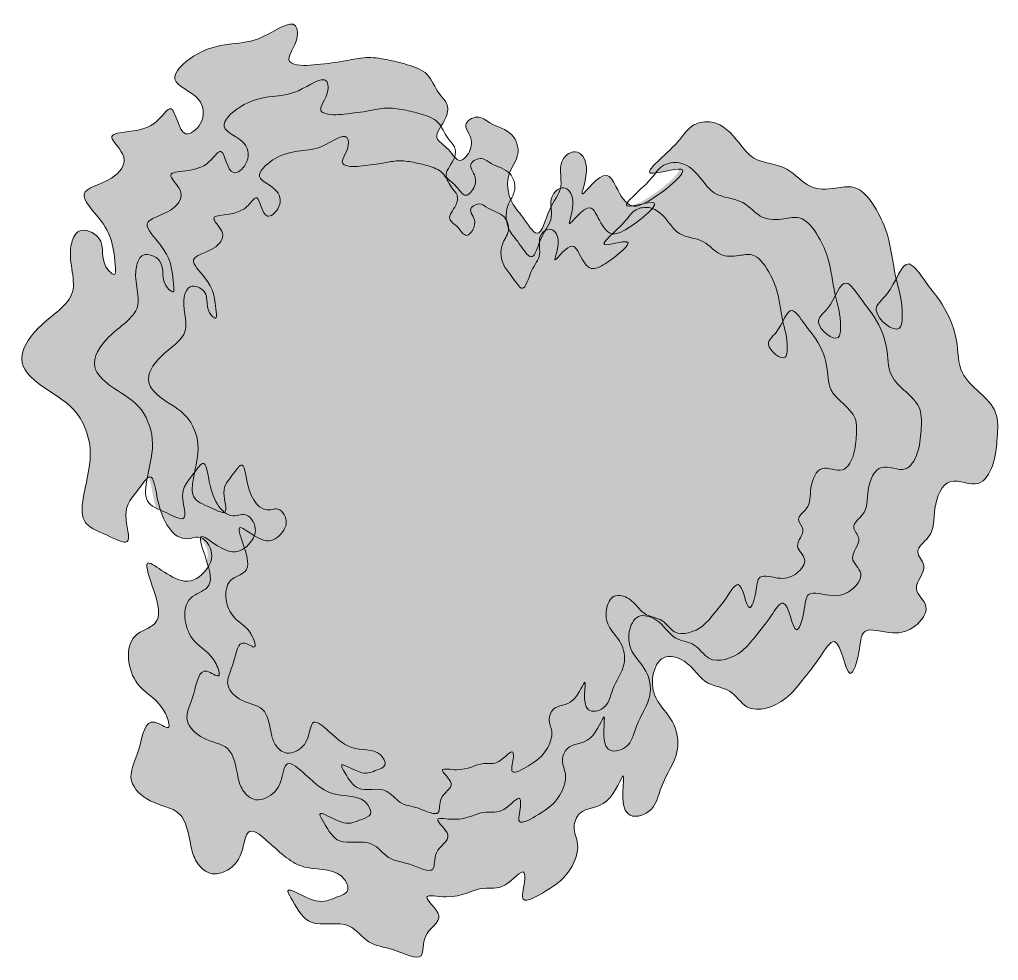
# Model space of a CAD drawing. Header units: metres. Extents: x 180 to 3220, y 13789 to 15035.
# Drawn here: x 1082.768 to 1085.424, y 13832.576 to 13835.129 of the extents above; entities that cross this region are included whole.
import ezdxf

# ---------------------------------------------------------------- set-up
doc = ezdxf.new("R2010")
doc.units = ezdxf.units.M
doc.header["$MEASUREMENT"] = 0
doc.layers.add('04 Дендроплан (растения)', color=7, linetype='Continuous')

# ---------------------------------------------------------------- blocks, each defined once
blk = doc.blocks.new('A$C41441E42')
at = {"layer": '04 Дендроплан (растения)', "lineweight": 0, "true_color": 0x8bc24c}
h = blk.add_hatch(color=83, dxfattribs=at)
edge = h.paths.add_edge_path()
edge.add_spline(control_points=[(-1.0908, -0.5517), (-1.1105, -0.5475), (-1.106, -0.605), (-1.1583, -0.6655), (-1.1897, -0.5488), (-1.257, -0.492), (-1.3151, -0.4272), (-1.3372, -0.2976), (-1.2295, -0.3393), (-1.1789, -0.2823), (-1.1993, -0.1931), (-1.2932, -0.2915), (-1.2686, -0.1611), (-1.4091, -0.092), (-1.2804, -0.0837), (-1.2816, 0.0022), (-1.3567, 0.0823), (-1.2109, 0.1013), (-1.1711, 0.138), (-1.1193, 0.198), (-1.1827, 0.1993), (-1.1931, 0.1261), (-1.2828, 0.149), (-1.2658, 0.2356), (-1.1522, 0.2914), (-1.2121, 0.4216), (-1.2022, 0.5488), (-1.0896, 0.5613), (-0.9922, 0.5396), (-0.8778, 0.6081), (-0.8442, 0.7015), (-0.7911, 0.794), (-0.7253, 0.7721), (-0.6298, 0.7569), (-0.7292, 0.694), (-0.7191, 0.6372), (-0.7248, 0.5484), (-0.6376, 0.6471), (-0.5489, 0.676), (-0.5091, 0.6121), (-0.4501, 0.6321), (-0.4388, 0.6905), (-0.4635, 0.7717), (-0.6291, 0.7449), (-0.5125, 0.8189), (-0.4444, 0.8727), (-0.5041, 0.9452), (-0.4636, 1.015), (-0.3862, 1.0578), (-0.3245, 1.037), (-0.2466, 1.0931), (-0.3409, 1.0908), (-0.2833, 1.1878), (-0.2773, 1.2705), (-0.1778, 1.284), (-0.0977, 1.2335), (-0.0346, 1.2973), (0.0145, 1.3354), (0.0663, 1.3399), (0.1015, 1.2964), (0.1073, 1.2419), (0.0567, 1.1625), (0.1755, 1.1729), (0.2598, 1.1811), (0.3361, 1.1055), (0.3981, 1.1436), (0.3692, 1.1853), (0.3489, 1.2304), (0.2314, 1.2344), (0.3064, 1.265), (0.3725, 1.293), (0.4342, 1.2013), (0.5236, 1.2308), (0.5781, 1.193), (0.6812, 1.1772), (0.6132, 1.1141), (0.657, 1.0369), (0.5391, 1.0359), (0.6448, 0.9857), (0.6596, 0.9196), (0.7299, 0.8882), (0.7292, 0.7974), (0.7632, 0.8423), (0.7842, 0.9008), (0.8275, 0.8025), (0.8425, 0.7426), (0.8205, 0.6658), (0.7707, 0.6422), (0.7541, 0.5792), (0.8236, 0.5425), (0.7733, 0.384), (0.8554, 0.5576), (0.9271, 0.4718), (0.8854, 0.3965), (0.8882, 0.3051), (0.8173, 0.2383), (0.7412, 0.2328), (0.6924, 0.1855), (0.6761, 0.116), (0.7533, 0.0848), (0.8196, 0.1199), (0.8861, 0.0759), (0.9683, 0.1107), (1.0265, 0.0231), (1.026, -0.0625), (1.0295, -0.1196), (1.0174, -0.2347), (1.1429, -0.1054), (1.105, -0.2139), (1.0597, -0.2734), (1.1502, -0.2997), (1.1863, -0.3524), (1.1872, -0.43), (1.1029, -0.4282), (1.1204, -0.5093), (1.0504, -0.5164), (1.0759, -0.5888), (1.0257, -0.6381), (0.9956, -0.7416), (1.0988, -0.7553), (1.0878, -0.8418), (1.0524, -0.8957), (0.9958, -0.982), (0.8708, -0.9542), (0.7999, -1.0577), (0.7145, -1.1009), (0.6413, -1.1171), (0.5416, -1.1535), (0.5876, -1.0443), (0.5583, -0.9595), (0.6777, -0.956), (0.6285, -1.0354), (0.5636, -1.0776), (0.4922, -1.1546), (0.4142, -1.197), (0.334, -1.2224), (0.287, -1.1681), (0.2335, -1.1232), (0.1467, -1.1494), (0.0773, -1.0944), (-0.0032, -1.1176), (-0.0749, -1.1318), (-0.1301, -1.0739), (-0.1184, -1.0083), (-0.1652, -0.8436), (-0.0416, -1.0229), (-0.0794, -0.8598), (-0.1177, -0.786), (-0.1759, -0.8119), (-0.2464, -0.8458), (-0.2396, -0.6916), (-0.2675, -0.8177), (-0.3336, -0.8394), (-0.3577, -0.7737), (-0.2917, -0.7311), (-0.3009, -0.663), (-0.2563, -0.5668), (-0.3384, -0.6007), (-0.3942, -0.6091), (-0.4466, -0.6615), (-0.4417, -0.7295), (-0.5011, -0.7707), (-0.5521, -0.7442), (-0.6038, -0.7491), (-0.6224, -0.7007), (-0.582, -0.6891), (-0.5572, -0.6633), (-0.5588, -0.6034), (-0.6101, -0.6279), (-0.6666, -0.6184), (-0.6605, -0.6796), (-0.6811, -0.722), (-0.7305, -0.7262), (-0.7763, -0.7592), (-0.8379, -0.7388), (-0.8901, -0.7163), (-0.9397, -0.6889), (-0.981, -0.6392), (-1.0288, -0.5934), (-1.0684, -0.5564), (-1.0908, -0.5517)], knot_values=[0, 0, 0, 0, 0.060322, 0.101972, 0.196415, 0.281614, 0.391215, 0.471275, 0.556473, 0.622108, 0.669562, 0.748053, 0.80935, 0.930031, 0.991823, 1.057262, 1.143643, 1.22124, 1.364893, 1.379457, 1.39715, 1.492206, 1.547588, 1.585179, 1.71876, 1.853289, 1.958027, 2.03431, 2.148583, 2.261562, 2.388249, 2.460065, 2.533014, 2.589786, 2.661399, 2.744303, 2.784445, 2.859348, 2.989139, 3.009078, 3.067967, 3.115293, 3.179957, 3.291985, 3.367729, 3.457126, 3.519653, 3.593395, 3.664666, 3.766687, 3.805578, 3.845558, 3.927809, 4.018521, 4.092576, 4.178704, 4.272225, 4.318444, 4.370697, 4.405113, 4.473772, 4.535602, 4.601769, 4.720563, 4.826559, 4.857374, 4.890154, 4.948811, 5.029443, 5.057656, 5.135939, 5.23944, 5.307322, 5.378855, 5.454617, 5.508233, 5.575981, 5.635225, 5.687837, 5.791993, 5.849945, 5.912049, 5.936978, 5.984436, 6.048904, 6.139666, 6.210415, 6.257217, 6.296326, 6.376913, 6.458845, 6.56296, 6.619012, 6.694534, 6.802803, 6.880641, 6.958907, 7.020685, 7.077663, 7.134106, 7.221853, 7.284308, 7.347592, 7.455137, 7.521743, 7.602612, 7.658234, 7.754194, 7.816273, 7.874702, 7.950871, 8.015554, 8.074812, 8.129873, 8.196829, 8.235861, 8.285138, 8.365149, 8.450114, 8.525495, 8.586125, 8.663525, 8.731489, 8.87238, 8.961791, 9.083505, 9.142051, 9.208869, 9.310395, 9.36348, 9.442183, 9.474862, 9.585151, 9.699657, 9.773703, 9.861735, 9.910459, 9.977495, 10.058005, 10.153016, 10.209483, 10.302469, 10.352064, 10.416793, 10.52753, 10.611494, 10.726969, 10.782521, 10.850177, 10.889767, 10.972676, 11.047611, 11.098306, 11.135481, 11.211285, 11.282788, 11.353792, 11.412181, 11.461524, 11.542529, 11.59838, 11.652753, 11.720736, 11.758921, 11.796451, 11.823441, 11.865018, 11.90528, 11.94843, 11.993352, 12.049182, 12.086973, 12.124526, 12.186223, 12.245985, 12.303651, 12.36081, 12.412422, 12.495361, 12.564144, 12.564144, 12.564144, 12.564144], degree=3, periodic=0)
at = {"layer": '04 Дендроплан (растения)', "lineweight": 0, "true_color": 0xcee5b3}
h = blk.add_hatch(color=254, dxfattribs=at)
edge = h.paths.add_edge_path()
edge.add_spline(control_points=[(0.7173, 0.2202), (0.7183, 0.2219), (0.7342, 0.2502), (0.7325, 0.3067), (0.7678, 0.3705), (0.707, 0.4432), (0.6374, 0.2961), (0.68, 0.4304), (0.6212, 0.4615), (0.6353, 0.5149), (0.6774, 0.5349), (0.6961, 0.6), (0.6834, 0.6507), (0.6467, 0.7341), (0.6289, 0.6845), (0.6001, 0.6464), (0.6007, 0.7234), (0.5411, 0.75), (0.5285, 0.806), (0.439, 0.8485), (0.5389, 0.8494), (0.5017, 0.9148), (0.5594, 0.9682), (0.472, 0.9817), (0.4258, 1.0137), (0.3501, 0.9887), (0.2978, 1.0664), (0.2418, 1.0427), (0.1782, 1.0167), (0.2778, 1.0134), (0.295, 0.9751), (0.3195, 0.9398), (0.267, 0.9075), (0.2023, 0.9716), (0.1309, 0.9646), (0.0302, 0.9558), (0.073, 1.0231), (0.0682, 1.0693), (0.0383, 1.1062), (-0.0056, 1.1023), (-0.0472, 1.0701), (-0.1007, 1.016), (-0.1685, 1.0587), (-0.2529, 1.0474), (-0.258, 0.9772), (-0.3068, 0.895), (-0.2268, 0.897), (-0.2929, 0.8494), (-0.3452, 0.8671), (-0.4108, 0.8308), (-0.4451, 0.7717), (-0.3953, 0.7112), (-0.4312, 0.6812), (-0.4573, 0.6629)], knot_values=[3.371345, 3.371345, 3.371345, 3.371345, 3.378422, 3.486691, 3.562213, 3.618265, 3.72238, 3.804311, 3.884898, 3.924008, 3.97081, 4.041559, 4.132321, 4.196789, 4.244247, 4.269175, 4.33128, 4.389232, 4.493388, 4.545999, 4.605244, 4.672992, 4.726608, 4.80237, 4.873903, 4.941785, 5.045285, 5.123569, 5.151782, 5.232414, 5.29107, 5.323851, 5.354666, 5.460662, 5.579455, 5.645623, 5.707453, 5.776112, 5.810528, 5.862781, 5.909, 6.00252, 6.088649, 6.162704, 6.253415, 6.335666, 6.375646, 6.414538, 6.516558, 6.587829, 6.661572, 6.724099, 6.80988, 6.80988, 6.80988, 6.80988], degree=3, periodic=0)
edge.add_spline(control_points=[(-0.4573, 0.6629), (-0.4595, 0.6562), (-0.4695, 0.6382), (-0.4933, 0.6266), (-0.5071, 0.626)], knot_values=[3.02872, 3.02872, 3.02872, 3.02872, 3.049901, 3.089148, 3.089148, 3.089148, 3.089148], degree=3, periodic=0)
edge.add_spline(control_points=[(-0.5071, 0.626), (-0.5092, 0.6235), (-0.5181, 0.6072), (-0.4263, 0.6221), (-0.4015, 0.5859), (-0.3979, 0.5758)], knot_values=[3.143433, 3.143433, 3.143433, 3.143433, 3.160055, 3.272083, 3.308607, 3.308607, 3.308607, 3.308607], degree=3, periodic=0)
edge.add_spline(control_points=[(-0.3979, 0.5758), (-0.3746, 0.592), (-0.3423, 0.6179), (-0.3854, 0.6703), (-0.356, 0.721), (-0.2998, 0.752), (-0.2551, 0.7369), (-0.1985, 0.7776), (-0.267, 0.7759), (-0.2252, 0.8463), (-0.2208, 0.9064), (-0.1486, 0.9161), (-0.0905, 0.8795), (-0.0447, 0.9258), (-0.0091, 0.9534), (0.0285, 0.9567), (0.0541, 0.9252), (0.0582, 0.8856), (0.0215, 0.828), (0.1077, 0.8355), (0.1689, 0.8415), (0.2243, 0.7866), (0.2693, 0.8143), (0.2483, 0.8445), (0.2335, 0.8773), (0.1483, 0.8801), (0.2027, 0.9024), (0.2507, 0.9227), (0.2955, 0.8561), (0.3603, 0.8776), (0.3998, 0.8502), (0.4747, 0.8386), (0.4253, 0.7929), (0.4571, 0.7369), (0.3716, 0.7361), (0.4482, 0.6997), (0.459, 0.6517), (0.51, 0.629), (0.5095, 0.563), (0.5342, 0.5956), (0.5494, 0.6381), (0.5808, 0.5668), (0.5917, 0.5233), (0.5757, 0.4676), (0.5397, 0.4505), (0.5276, 0.4047), (0.578, 0.3781), (0.5415, 0.2631), (0.6011, 0.3891), (0.6531, 0.3268), (0.6229, 0.2722), (0.6249, 0.2059), (0.5735, 0.1573), (0.5182, 0.1533), (0.4828, 0.119), (0.471, 0.0686), (0.527, 0.046), (0.561, 0.0639), (0.5814, 0.0604), (0.5818, 0.0604)], knot_values=[3.368749, 3.368749, 3.368749, 3.368749, 3.457125, 3.519653, 3.593395, 3.664666, 3.766687, 3.805578, 3.845558, 3.927809, 4.018521, 4.092576, 4.178704, 4.272225, 4.318444, 4.370697, 4.405113, 4.473772, 4.535602, 4.601769, 4.720563, 4.826559, 4.857374, 4.890154, 4.948811, 5.029442, 5.057656, 5.135939, 5.23944, 5.307322, 5.378855, 5.454617, 5.508233, 5.575981, 5.635225, 5.687837, 5.791993, 5.849945, 5.912049, 5.936978, 5.984436, 6.048904, 6.139666, 6.210415, 6.257217, 6.296326, 6.376913, 6.458845, 6.56296, 6.619012, 6.694534, 6.802803, 6.880641, 6.958907, 7.020685, 7.077663, 7.134106, 7.221853, 7.223495, 7.223495, 7.223495, 7.223495], degree=3, periodic=0)
edge.add_spline(control_points=[(0.5818, 0.0604), (0.5752, 0.0639), (0.5575, 0.0794), (0.5689, 0.1278), (0.6102, 0.1679), (0.6585, 0.1714), (0.684, 0.1862), (0.6894, 0.1901)], knot_values=[6.857691, 6.857691, 6.857691, 6.857691, 6.883057, 6.940035, 7.001812, 7.080079, 7.103028, 7.103028, 7.103028, 7.103028], degree=3, periodic=0)
edge.add_spline(control_points=[(0.6894, 0.1901), (0.6968, 0.2024), (0.7064, 0.2125), (0.7173, 0.2202)], knot_values=[6.973342, 6.973342, 6.973342, 6.973342, 7.01389, 7.01389, 7.01389, 7.01389], degree=3, periodic=0)
edge = h.paths.add_edge_path()
edge.add_spline(control_points=[(-0.259, -0.5652), (-0.2529, -0.5576), (-0.2324, -0.5376), (-0.238, -0.4967), (-0.2056, -0.4268), (-0.2652, -0.4514), (-0.3057, -0.4575), (-0.3437, -0.4956), (-0.3401, -0.5449), (-0.3832, -0.5748), (-0.4203, -0.5556), (-0.4578, -0.5591), (-0.4713, -0.524), (-0.4419, -0.5156), (-0.4239, -0.4968), (-0.4251, -0.4534), (-0.4623, -0.4711), (-0.5033, -0.4643), (-0.4989, -0.5087), (-0.5139, -0.5394), (-0.5497, -0.5425), (-0.5829, -0.5664), (-0.6276, -0.5516), (-0.6655, -0.5353), (-0.7014, -0.5155), (-0.7315, -0.4793), (-0.7661, -0.4461), (-0.7949, -0.4193), (-0.8112, -0.4158), (-0.8254, -0.4128), (-0.8221, -0.4545), (-0.8601, -0.4985), (-0.8829, -0.4137), (-0.9317, -0.3725), (-0.9739, -0.3256), (-0.9899, -0.2315), (-0.9118, -0.2617), (-0.875, -0.2204), (-0.8898, -0.1557), (-0.958, -0.227), (-0.9402, -0.1324), (-1.0421, -0.0823), (-0.9487, -0.0763), (-0.9496, -0.014), (-1.004, 0.0442), (-0.8983, 0.058), (-0.8694, 0.0846), (-0.8318, 0.1282), (-0.8778, 0.1291), (-0.8854, 0.076), (-0.9504, 0.0926), (-0.9381, 0.1554), (-0.8557, 0.1959), (-0.8991, 0.2904), (-0.892, 0.3827), (-0.8102, 0.3917), (-0.7396, 0.376), (-0.661, 0.423), (-0.641, 0.4697), (-0.6292, 0.4945)], knot_values=[11.172817, 11.172817, 11.172817, 11.172817, 11.211285, 11.282788, 11.353792, 11.412181, 11.461524, 11.542529, 11.59838, 11.652753, 11.720735, 11.758921, 11.79645, 11.82344, 11.865018, 11.905279, 11.94843, 11.993351, 12.049181, 12.086973, 12.124525, 12.186223, 12.245985, 12.30365, 12.360809, 12.412421, 12.49536, 12.564144, 12.564144, 12.564144, 12.624466, 12.666116, 12.760559, 12.845758, 12.955359, 13.035418, 13.120616, 13.186252, 13.233705, 13.312197, 13.373494, 13.494175, 13.555967, 13.621406, 13.707787, 13.785384, 13.929036, 13.943601, 13.961294, 14.05635, 14.111732, 14.149323, 14.282904, 14.417432, 14.522171, 14.598454, 14.712727, 14.825706, 14.933447, 14.933447, 14.933447, 14.933447], degree=3, periodic=0)
edge.add_spline(control_points=[(-0.6292, 0.4945), (-0.6292, 0.5215), (-0.6351, 0.5592), (-0.5516, 0.6121), (-0.6164, 0.6224), (-0.6447, 0.6299), (-0.6541, 0.6315)], knot_values=[2.500133, 2.500133, 2.500133, 2.500133, 2.581154, 2.652767, 2.709539, 2.74242, 2.74242, 2.74242, 2.74242], degree=3, periodic=0)
edge.add_spline(control_points=[(-0.6541, 0.6315), (-0.6583, 0.6285), (-0.6862, 0.6069), (-0.7131, 0.5777), (-0.7242, 0.5779)], knot_values=[2.795349, 2.795349, 2.795349, 2.795349, 2.806428, 2.870427, 2.870427, 2.870427, 2.870427], degree=3, periodic=0)
edge.add_spline(control_points=[(-0.7242, 0.5779), (-0.7408, 0.5445), (-0.7631, 0.4852), (-0.8587, 0.4279), (-0.9412, 0.4463), (-1.0367, 0.4358), (-1.0451, 0.3279), (-0.9943, 0.2176), (-1.0906, 0.1704), (-1.1049, 0.097), (-1.029, 0.0775), (-1.0201, 0.1395), (-0.9664, 0.1385), (-1.0104, 0.0876), (-1.0441, 0.0565), (-1.1676, 0.0404), (-1.104, -0.0275), (-1.103, -0.1002), (-1.212, -0.1073), (-1.093, -0.1658), (-1.1138, -0.2763), (-1.0342, -0.193), (-1.0169, -0.2686), (-1.0598, -0.3169), (-1.1511, -0.2815), (-1.1324, -0.3914), (-1.0831, -0.4463), (-1.0261, -0.4944), (-0.9994, -0.5934), (-0.9551, -0.542), (-0.959, -0.4933), (-0.9423, -0.4968), (-0.9233, -0.5009), (-0.8897, -0.5322), (-0.8492, -0.571), (-0.8142, -0.6132), (-0.7722, -0.6363), (-0.728, -0.6554), (-0.6926, -0.6671), (-0.6757, -0.6642), (-0.6747, -0.664)], knot_values=[12.182427, 12.182427, 12.182427, 12.182427, 12.304326, 12.417305, 12.531578, 12.60786, 12.712599, 12.847127, 12.980708, 13.0183, 13.073682, 13.168737, 13.186431, 13.200995, 13.344648, 13.422245, 13.508626, 13.574065, 13.635857, 13.756538, 13.817834, 13.896326, 13.943779, 14.009415, 14.094613, 14.174672, 14.284273, 14.369472, 14.463916, 14.505565, 14.565888, 14.565888, 14.565888, 14.634671, 14.71761, 14.769222, 14.826381, 14.884047, 14.943809, 14.947605, 14.947605, 14.947605, 14.947605], degree=3, periodic=0)
edge.add_spline(control_points=[(-0.6747, -0.664), (-0.673, -0.6476), (-0.6718, -0.6148), (-0.624, -0.6228), (-0.5925, -0.6098), (-0.5831, -0.6109)], knot_values=[11.914325, 11.914325, 11.914325, 11.914325, 11.956897, 12.001819, 12.035924, 12.035924, 12.035924, 12.035924], degree=3, periodic=0)
edge.add_spline(control_points=[(-0.5831, -0.6109), (-0.583, -0.6102), (-0.579, -0.592), (-0.5828, -0.5534), (-0.5349, -0.5614), (-0.4914, -0.5407), (-0.4901, -0.5914), (-0.5111, -0.6133), (-0.5454, -0.6231), (-0.5296, -0.6641), (-0.4903, -0.6605), (-0.4652, -0.6711), (-0.4506, -0.6722)], knot_values=[11.667546, 11.667546, 11.667546, 11.667546, 11.669973, 11.725803, 11.770724, 11.813875, 11.854136, 11.895714, 11.922704, 11.960233, 11.998419, 12.051608, 12.051608, 12.051608, 12.051608], degree=3, periodic=0)
edge.add_spline(control_points=[(-0.4506, -0.6722), (-0.4502, -0.6707), (-0.4426, -0.6426), (-0.4175, -0.6175), (-0.3928, -0.6067), (-0.3917, -0.6062)], knot_values=[11.457745, 11.457745, 11.457745, 11.457745, 11.462284, 11.543288, 11.547068, 11.547068, 11.547068, 11.547068], degree=3, periodic=0)
edge.add_spline(control_points=[(-0.3917, -0.6062), (-0.3912, -0.6038), (-0.3851, -0.5787), (-0.352, -0.5455), (-0.3046, -0.5384), (-0.2429, -0.5129), (-0.2537, -0.5476), (-0.259, -0.5652)], knot_values=[11.302881, 11.302881, 11.302881, 11.302881, 11.311535, 11.392539, 11.441883, 11.500272, 11.551182, 11.551182, 11.551182, 11.551182], degree=3, periodic=0)
edge = h.paths.add_edge_path()
edge.add_spline(control_points=[(0.4655, -0.9427), (0.4677, -0.9294), (0.4734, -0.8951), (0.4552, -0.8425), (0.5565, -0.8395), (0.516, -0.9048), (0.4871, -0.9247), (0.4655, -0.9427)], knot_values=[9.271472, 9.271472, 9.271472, 9.271472, 9.310395, 9.36348, 9.442183, 9.474862, 9.578371, 9.578371, 9.578371, 9.578371], degree=3, periodic=0)
edge.add_spline(control_points=[(0.4655, -0.9427), (0.4619, -0.9641), (0.4556, -1.0016), (0.5256, -0.976), (0.5876, -0.9622), (0.66, -0.9257), (0.72, -0.8379), (0.826, -0.8616), (0.8739, -0.7884), (0.9039, -0.7427), (0.9133, -0.6694), (0.8259, -0.6578), (0.8514, -0.5701), (0.8939, -0.5283), (0.8723, -0.467), (0.9316, -0.4609), (0.9168, -0.3922), (0.9882, -0.3937), (0.9874, -0.3279), (0.9568, -0.2833), (0.8802, -0.2611), (0.9186, -0.2106), (0.9507, -0.1186), (0.8443, -0.2282), (0.8545, -0.1307), (0.8516, -0.0823), (0.852, -0.0097), (0.8027, 0.0645), (0.733, 0.035), (0.6767, 0.0722), (0.634, 0.0497), (0.605, 0.0531), (0.603, 0.0534)], knot_values=[7.127429, 7.127429, 7.127429, 7.127429, 7.190032, 7.256851, 7.315397, 7.437111, 7.526521, 7.667412, 7.735376, 7.812777, 7.873406, 7.948788, 8.033752, 8.113764, 8.163041, 8.202073, 8.269028, 8.324089, 8.383347, 8.448031, 8.524199, 8.582628, 8.644708, 8.740667, 8.79629, 8.877158, 8.943765, 9.05131, 9.114594, 9.177048, 9.264795, 9.271472, 9.271472, 9.271472, 9.271472], degree=3, periodic=0)
edge.add_spline(control_points=[(0.603, 0.0534), (0.6099, 0.0508), (0.6317, 0.0431), (0.683, 0.0648), (0.7252, 0.0012), (0.7249, -0.0609), (0.7274, -0.1023), (0.7186, -0.1858), (0.8097, -0.092), (0.7822, -0.1708), (0.7493, -0.214), (0.815, -0.233), (0.8412, -0.2712), (0.8418, -0.3275), (0.7807, -0.3262), (0.7934, -0.3851), (0.7426, -0.3903), (0.7611, -0.4428), (0.7247, -0.4786), (0.7028, -0.5536), (0.7777, -0.5636), (0.7697, -0.6264), (0.744, -0.6655), (0.7029, -0.7281), (0.6122, -0.7079), (0.5608, -0.7831), (0.4988, -0.8143), (0.4457, -0.8261), (0.3858, -0.848), (0.3912, -0.8159), (0.3943, -0.7976)], knot_values=[7.254384, 7.254384, 7.254384, 7.254384, 7.284308, 7.347591, 7.455137, 7.521743, 7.602612, 7.658234, 7.754194, 7.816273, 7.874702, 7.950871, 8.015554, 8.074812, 8.129873, 8.196829, 8.235861, 8.285137, 8.365149, 8.450114, 8.525495, 8.586125, 8.663525, 8.731489, 8.87238, 8.961791, 9.083505, 9.142051, 9.208869, 9.271472, 9.271472, 9.271472, 9.271472], degree=3, periodic=0)
edge.add_spline(control_points=[(0.3943, -0.7976), (0.3931, -0.7986), (0.3714, -0.8168), (0.3375, -0.8533), (0.281, -0.8841), (0.2228, -0.9025), (0.1886, -0.8631), (0.1498, -0.8306), (0.0869, -0.8495), (0.0364, -0.8096), (-0.0191, -0.8257), (-0.0547, -0.833), (-0.0731, -0.827)], knot_values=[9.578371, 9.578371, 9.578371, 9.578371, 9.585151, 9.699657, 9.773703, 9.861735, 9.910459, 9.977495, 10.058005, 10.153016, 10.209483, 10.290351, 10.290351, 10.290351, 10.290351], degree=3, periodic=0)
edge.add_spline(control_points=[(-0.0731, -0.827), (-0.0721, -0.8393), (-0.0774, -0.8609), (-0.1255, -0.7913), (-0.1343, -0.7944), (-0.1351, -0.7958)], knot_values=[10.512752, 10.512752, 10.512752, 10.512752, 10.556245, 10.640209, 10.654987, 10.654987, 10.654987, 10.654987], degree=3, periodic=0)
edge.add_spline(control_points=[(-0.1351, -0.7958), (-0.1338, -0.7961), (-0.1181, -0.8008), (-0.0898, -0.8554), (-0.0565, -0.9989), (-0.1097, -0.9328), (-0.1239, -0.9169)], knot_values=[10.558113, 10.558113, 10.558113, 10.558113, 10.56332, 10.618873, 10.734348, 10.787728, 10.787728, 10.787728, 10.787728], degree=3, periodic=0)
edge.add_spline(control_points=[(-0.1239, -0.9169), (-0.1236, -0.9262), (-0.1212, -0.9467), (-0.0814, -0.9885), (-0.0206, -0.9764), (0.0476, -0.9568), (0.1065, -1.0034), (0.18, -0.9812), (0.2253, -1.0192), (0.2652, -1.0652), (0.3332, -1.0437), (0.3992, -1.0078), (0.4388, -0.9651), (0.4641, -0.9439), (0.4655, -0.9427)], knot_values=[9.578371, 9.578371, 9.578371, 9.578371, 9.612406, 9.662001, 9.754987, 9.811454, 9.906465, 9.986975, 10.054011, 10.102735, 10.190767, 10.264813, 10.379319, 10.386099, 10.386099, 10.386099, 10.386099], degree=3, periodic=0)
edge = h.paths.add_edge_path(flags=17)
edge.add_spline(control_points=[(0.3155, -0.5832), (0.3133, -0.5968), (0.3092, -0.6208), (0.3539, -0.6045), (0.3936, -0.5957), (0.4399, -0.5723), (0.4783, -0.5162), (0.546, -0.5313), (0.5766, -0.4845), (0.5958, -0.4553), (0.6018, -0.4085), (0.5459, -0.401), (0.5622, -0.345), (0.5894, -0.3182), (0.5756, -0.279), (0.6135, -0.2752), (0.604, -0.2312), (0.6497, -0.2322), (0.6492, -0.1901), (0.6296, -0.1616), (0.5806, -0.1474), (0.6052, -0.1151), (0.6257, -0.0563), (0.5577, -0.1264), (0.5643, -0.064), (0.5624, -0.0331), (0.5626, 0.0133), (0.5311, 0.0607), (0.4866, 0.0419), (0.4506, 0.0657), (0.4233, 0.0513), (0.4047, 0.0535), (0.4034, 0.0537)], knot_values=[6.040081, 6.040081, 6.040081, 6.040081, 6.093134, 6.149758, 6.199373, 6.302518, 6.378288, 6.497685, 6.555281, 6.620873, 6.672253, 6.736135, 6.808137, 6.875942, 6.917702, 6.950779, 7.00752, 7.054181, 7.104399, 7.159214, 7.223763, 7.273278, 7.325887, 7.407206, 7.454343, 7.522875, 7.57932, 7.670458, 7.724088, 7.777014, 7.851374, 7.857033, 7.857033, 7.857033, 7.857033], degree=3, periodic=0)
edge.add_spline(control_points=[(0.4034, 0.0537), (0.4079, 0.052), (0.4218, 0.047), (0.4546, 0.0609), (0.4816, 0.0203), (0.4814, -0.0194), (0.483, -0.0459), (0.4774, -0.0993), (0.5356, -0.0393), (0.518, -0.0897), (0.497, -0.1173), (0.539, -0.1295), (0.5557, -0.1539), (0.5561, -0.1899), (0.517, -0.1891), (0.5251, -0.2267), (0.4927, -0.23), (0.5045, -0.2636), (0.4812, -0.2865), (0.4673, -0.3344), (0.5151, -0.3408), (0.51, -0.3809), (0.4936, -0.406), (0.4673, -0.446), (0.4093, -0.4331), (0.3765, -0.4811), (0.3368, -0.5011), (0.3029, -0.5087), (0.2646, -0.5226), (0.2681, -0.5021), (0.27, -0.4904)], knot_values=[5.263944, 5.263944, 5.263944, 5.263944, 5.285657, 5.331578, 5.409615, 5.457946, 5.516626, 5.556987, 5.626617, 5.671664, 5.714061, 5.769331, 5.816266, 5.859266, 5.899219, 5.947803, 5.976126, 6.011882, 6.06994, 6.131593, 6.186291, 6.230285, 6.286449, 6.335765, 6.437999, 6.502877, 6.591196, 6.633678, 6.682163, 6.727589, 6.727589, 6.727589, 6.727589], degree=3, periodic=0)
edge.add_spline(control_points=[(0.27, -0.4904), (0.2692, -0.491), (0.2554, -0.5027), (0.2337, -0.526), (0.1976, -0.5457), (0.1604, -0.5575), (0.1385, -0.5323), (0.1137, -0.5115), (0.0735, -0.5236), (0.0412, -0.4981), (0.0057, -0.5083), (-0.0171, -0.513), (-0.0288, -0.5092)], knot_values=[6.950281, 6.950281, 6.950281, 6.950281, 6.955202, 7.038289, 7.092019, 7.155897, 7.191252, 7.239895, 7.298315, 7.367257, 7.408231, 7.46691, 7.46691, 7.46691, 7.46691], degree=3, periodic=0)
edge.add_spline(control_points=[(-0.0288, -0.5092), (-0.0282, -0.5171), (-0.0316, -0.5309), (-0.083, -0.4563), (-0.0577, -0.5455), (-0.064, -0.5811), (-0.0341, -0.6124), (0.0048, -0.6047), (0.0484, -0.5922), (0.086, -0.6219), (0.133, -0.6078), (0.162, -0.6321), (0.1875, -0.6615), (0.2309, -0.6478), (0.2732, -0.6248), (0.2985, -0.5975), (0.3146, -0.5839), (0.3155, -0.5832)], knot_values=[8.117111, 8.117111, 8.117111, 8.117111, 8.15397, 8.225124, 8.318967, 8.373822, 8.41585, 8.49465, 8.542503, 8.623019, 8.691246, 8.748056, 8.789346, 8.863948, 8.926698, 9.023735, 9.029481, 9.029481, 9.029481, 9.029481], degree=3, periodic=0)
edge.add_spline(control_points=[(0.3155, -0.5832), (0.317, -0.5747), (0.3206, -0.5527), (0.309, -0.5191), (0.3737, -0.5172), (0.3478, -0.5589), (0.3293, -0.5717), (0.3155, -0.5832)], knot_values=[7.857033, 7.857033, 7.857033, 7.857033, 7.890017, 7.935004, 8.001701, 8.029394, 8.117111, 8.117111, 8.117111, 8.117111], degree=3, periodic=0)
edge = h.paths.add_edge_path()
edge.add_spline(control_points=[(-0.1477, -0.3418), (-0.1437, -0.337), (-0.1307, -0.3242), (-0.1342, -0.298), (-0.1135, -0.2533), (-0.1516, -0.2691), (-0.1775, -0.273), (-0.2018, -0.2973), (-0.1995, -0.3288), (-0.2271, -0.3479), (-0.2507, -0.3357), (-0.2747, -0.3379), (-0.2834, -0.3155), (-0.2646, -0.3101), (-0.2531, -0.2981), (-0.2538, -0.2704), (-0.2776, -0.2817), (-0.3038, -0.2773), (-0.301, -0.3057), (-0.3106, -0.3253), (-0.3335, -0.3273), (-0.3547, -0.3426), (-0.3833, -0.3331), (-0.4075, -0.3227), (-0.4305, -0.31), (-0.4497, -0.2869), (-0.4719, -0.2657), (-0.4902, -0.2486), (-0.5007, -0.2463), (-0.5098, -0.2444), (-0.5077, -0.2711), (-0.5319, -0.2992), (-0.5465, -0.245), (-0.5777, -0.2187), (-0.6047, -0.1886), (-0.6149, -0.1285), (-0.565, -0.1478), (-0.5415, -0.1214), (-0.5509, -0.08), (-0.5945, -0.1256), (-0.5831, -0.0651), (-0.6483, -0.0331), (-0.5886, -0.0292), (-0.5891, 0.0106), (-0.624, 0.0478), (-0.5564, 0.0566), (-0.5379, 0.0736), (-0.5139, 0.1014), (-0.5433, 0.102), (-0.5481, 0.0681), (-0.5897, 0.0787), (-0.5818, 0.1189), (-0.5291, 0.1447), (-0.5569, 0.2052), (-0.5523, 0.2642), (-0.5001, 0.27), (-0.4549, 0.2599), (-0.4047, 0.29), (-0.3919, 0.3198), (-0.3843, 0.3357)], knot_values=[8.107248, 8.107248, 8.107248, 8.107248, 8.135161, 8.187045, 8.238567, 8.280935, 8.31674, 8.375519, 8.416045, 8.4555, 8.504829, 8.532538, 8.55977, 8.579354, 8.609524, 8.638739, 8.670049, 8.702646, 8.743157, 8.77058, 8.797828, 8.842598, 8.885962, 8.927806, 8.969281, 9.006732, 9.066915, 9.116826, 9.116826, 9.116826, 9.160597, 9.190819, 9.259349, 9.321171, 9.4007, 9.458793, 9.520615, 9.568241, 9.602674, 9.65963, 9.704108, 9.791677, 9.836515, 9.883998, 9.946678, 10.002985, 10.107222, 10.11779, 10.130629, 10.199604, 10.23979, 10.267067, 10.363996, 10.461613, 10.537614, 10.592966, 10.675886, 10.757866, 10.836045, 10.836045, 10.836045, 10.836045], degree=3, periodic=0)
edge.add_spline(control_points=[(-0.3843, 0.3357), (-0.3843, 0.3529), (-0.3881, 0.377), (-0.3347, 0.4108), (-0.3865, 0.4191), (-0.4221, 0.4309), (-0.4509, 0.3808), (-0.4691, 0.3302), (-0.5311, 0.2931), (-0.5838, 0.3049), (-0.6448, 0.2981), (-0.6502, 0.2292), (-0.6178, 0.1586), (-0.6793, 0.1284), (-0.6885, 0.0815), (-0.6399, 0.0691), (-0.6343, 0.1087), (-0.5999, 0.1081), (-0.628, 0.0755), (-0.6496, 0.0557), (-0.7285, 0.0453), (-0.6879, 0.0019), (-0.6872, -0.0446), (-0.7569, -0.0491), (-0.6808, -0.0865), (-0.6941, -0.1572), (-0.6432, -0.1039), (-0.6322, -0.1522), (-0.6596, -0.1831), (-0.718, -0.1605), (-0.706, -0.2307), (-0.6745, -0.2658), (-0.638, -0.2966), (-0.621, -0.3598), (-0.5927, -0.327), (-0.5952, -0.2959), (-0.5845, -0.2981), (-0.5723, -0.3007), (-0.5509, -0.3207), (-0.525, -0.3455), (-0.5026, -0.3725), (-0.4757, -0.3873), (-0.4475, -0.3995), (-0.4141, -0.4106), (-0.3893, -0.3927), (-0.3625, -0.3904), (-0.3514, -0.3674), (-0.3546, -0.3343), (-0.324, -0.3394), (-0.2962, -0.3262), (-0.2954, -0.3586), (-0.3088, -0.3726), (-0.3307, -0.3789), (-0.3206, -0.4051), (-0.2926, -0.4025), (-0.265, -0.4168), (-0.2328, -0.3945), (-0.2355, -0.3577), (-0.2071, -0.3292), (-0.1768, -0.3247), (-0.1373, -0.3084), (-0.1442, -0.3306), (-0.1477, -0.3418)], knot_values=[9.578534, 9.578534, 9.578534, 9.578534, 9.647194, 9.707882, 9.755993, 9.817813, 9.878673, 9.986033, 10.081776, 10.178616, 10.243261, 10.332021, 10.446026, 10.559228, 10.591084, 10.638018, 10.718572, 10.733566, 10.745908, 10.867645, 10.933404, 11.006607, 11.062063, 11.114428, 11.216698, 11.268643, 11.335161, 11.375374, 11.430997, 11.503197, 11.571043, 11.663923, 11.736124, 11.81616, 11.851456, 11.902575, 11.902575, 11.902575, 11.960865, 12.031151, 12.074889, 12.123328, 12.172197, 12.222841, 12.275126, 12.30695, 12.338976, 12.386289, 12.424357, 12.460924, 12.495043, 12.530278, 12.55315, 12.584955, 12.617315, 12.674926, 12.721004, 12.768334, 12.836981, 12.878797, 12.928278, 12.971422, 12.971422, 12.971422, 12.971422], degree=3, periodic=0)
edge = h.paths.add_edge_path(flags=17)
edge.add_spline(control_points=[(0.3899, 0.0581), (0.3857, 0.0604), (0.3744, 0.0703), (0.3816, 0.1012), (0.4081, 0.1269), (0.4493, 0.1298), (0.4877, 0.1661), (0.4862, 0.2156), (0.5088, 0.2564), (0.4699, 0.3029), (0.4255, 0.2088), (0.4527, 0.2947), (0.4151, 0.3146), (0.4241, 0.3487), (0.451, 0.3615), (0.4629, 0.4031), (0.4548, 0.4355), (0.4314, 0.4888), (0.42, 0.4571), (0.4016, 0.4328), (0.402, 0.482), (0.3639, 0.499), (0.3558, 0.5348), (0.2986, 0.562), (0.3624, 0.5626), (0.3387, 0.6044), (0.3756, 0.6385), (0.3197, 0.6471), (0.2902, 0.6676), (0.2418, 0.6516), (0.2083, 0.7013), (0.1725, 0.6861), (0.1319, 0.6695), (0.1955, 0.6674), (0.2065, 0.6429), (0.2222, 0.6204), (0.1886, 0.5997), (0.1473, 0.6407), (0.1016, 0.6362), (0.0372, 0.6306), (0.0646, 0.6736), (0.0615, 0.7031), (0.0424, 0.7267), (0.0144, 0.7243), (-0.0122, 0.7036), (-0.0464, 0.6691), (-0.0898, 0.6964), (-0.1437, 0.6891), (-0.147, 0.6443), (-0.1782, 0.5917), (-0.1271, 0.593), (-0.1693, 0.5626), (-0.2027, 0.5738), (-0.2447, 0.5507), (-0.2666, 0.5129), (-0.2343, 0.4736), (-0.2712, 0.4444), (-0.3343, 0.4043), (-0.2546, 0.4172), (-0.2387, 0.3941), (-0.2365, 0.3876)], knot_values=[2.663877, 2.663877, 2.663877, 2.663877, 2.685372, 2.733658, 2.786011, 2.852337, 2.9183, 3.010052, 3.074052, 3.121553, 3.209784, 3.279217, 3.34751, 3.380652, 3.420314, 3.48027, 3.557186, 3.611819, 3.652036, 3.673162, 3.725792, 3.774903, 3.863169, 3.907754, 3.95796, 4.015373, 4.06081, 4.125013, 4.185633, 4.243159, 4.33087, 4.397211, 4.42112, 4.48945, 4.539158, 4.566938, 4.593052, 4.682877, 4.783548, 4.839621, 4.892018, 4.950203, 4.979368, 5.02365, 5.062818, 5.142071, 5.21506, 5.277817, 5.35469, 5.424393, 5.458273, 5.491232, 5.577688, 5.638086, 5.700579, 5.753567, 5.829325, 5.893514, 5.988451, 6.019403, 6.019403, 6.019403, 6.019403], degree=3, periodic=0)
edge.add_spline(control_points=[(-0.2365, 0.3876), (-0.2216, 0.398), (-0.2009, 0.4146), (-0.2285, 0.4481), (-0.2097, 0.4804), (-0.1738, 0.5003), (-0.1452, 0.4906), (-0.109, 0.5167), (-0.1528, 0.5156), (-0.1261, 0.5606), (-0.1233, 0.599), (-0.0771, 0.6052), (-0.0399, 0.5818), (-0.0107, 0.6114), (0.0121, 0.6291), (0.0362, 0.6312), (0.0525, 0.611), (0.0552, 0.5857), (0.0317, 0.5489), (0.0868, 0.5537), (0.1259, 0.5575), (0.1613, 0.5224), (0.1901, 0.5401), (0.1766, 0.5594), (0.1672, 0.5804), (0.1127, 0.5822), (0.1476, 0.5964), (0.1782, 0.6094), (0.2068, 0.5669), (0.2483, 0.5806), (0.2736, 0.563), (0.3214, 0.5557), (0.2898, 0.5264), (0.3102, 0.4906), (0.2555, 0.4901), (0.3045, 0.4668), (0.3114, 0.4362), (0.344, 0.4216), (0.3437, 0.3795), (0.3595, 0.4003), (0.3692, 0.4275), (0.3893, 0.3819), (0.3962, 0.3541), (0.386, 0.3184), (0.3629, 0.3075), (0.3552, 0.2783), (0.3874, 0.2613), (0.3641, 0.1877), (0.4022, 0.2683), (0.4355, 0.2285), (0.4161, 0.1935), (0.4174, 0.1511), (0.3846, 0.1201), (0.3492, 0.1176), (0.3266, 0.0956), (0.3191, 0.0634), (0.3548, 0.0489), (0.3766, 0.0604), (0.3896, 0.0582), (0.3899, 0.0581)], knot_values=[2.44444, 2.44444, 2.44444, 2.44444, 2.508568, 2.553939, 2.607449, 2.659164, 2.733193, 2.761413, 2.790424, 2.850107, 2.915929, 2.969665, 3.032162, 3.100022, 3.13356, 3.171476, 3.196449, 3.24627, 3.291135, 3.339147, 3.425347, 3.50226, 3.52462, 3.548406, 3.590969, 3.649477, 3.669949, 3.726753, 3.801855, 3.851112, 3.903018, 3.957993, 3.996898, 4.046057, 4.089046, 4.127223, 4.2028, 4.244851, 4.289916, 4.308005, 4.342441, 4.389221, 4.45508, 4.506417, 4.540377, 4.568756, 4.627232, 4.686683, 4.762231, 4.802904, 4.857705, 4.936267, 4.992748, 5.04954, 5.094367, 5.135712, 5.176668, 5.240339, 5.241531, 5.241531, 5.241531, 5.241531], degree=3, periodic=0)
edge = h.paths.add_edge_path(flags=17)
edge.add_spline(control_points=[(-0.4987, 0.5284), (-0.4993, 0.5192), (-0.5486, 0.4869), (-0.5414, 0.4468), (-0.5456, 0.3824), (-0.4823, 0.454), (-0.4179, 0.4749), (-0.389, 0.4286), (-0.3462, 0.4431), (-0.338, 0.4855), (-0.3501, 0.5254), (-0.3829, 0.5319), (-0.3953, 0.5332)], knot_values=[2.594768, 2.594768, 2.594768, 2.594768, 2.661399, 2.744303, 2.784445, 2.859348, 2.989139, 3.009077, 3.067967, 3.115293, 3.179957, 3.219679, 3.219679, 3.219679, 3.219679], degree=3, periodic=0)
edge.add_spline(control_points=[(-0.3953, 0.5332), (-0.3971, 0.5258), (-0.4075, 0.5035), (-0.4493, 0.4894), (-0.4697, 0.5221), (-0.4858, 0.5284), (-0.4987, 0.5284)], knot_values=[2.941743, 2.941743, 2.941743, 2.941743, 2.968419, 3.027309, 3.047247, 3.094643, 3.094643, 3.094643, 3.094643], degree=3, periodic=0)
edge = h.paths.add_edge_path()
edge.add_spline(control_points=[(-0.1173, -0.7099), (-0.1211, -0.6871), (-0.1276, -0.645), (-0.0498, -0.7578), (-0.0772, -0.6395), (-0.105, -0.5859), (-0.1473, -0.6047), (-0.1984, -0.6293), (-0.1934, -0.5174), (-0.2137, -0.6089), (-0.256, -0.6228), (-0.2662, -0.6086), (-0.268, -0.6044)], knot_values=[10.45806, 10.45806, 10.45806, 10.45806, 10.52753, 10.611494, 10.726969, 10.782521, 10.850177, 10.889767, 10.972676, 11.047611, 11.098306, 11.11621, 11.11621, 11.11621, 11.11621], degree=3, periodic=0)
edge.add_spline(control_points=[(-0.268, -0.6044), (-0.2698, -0.62), (-0.2708, -0.6479), (-0.2993, -0.6703), (-0.3067, -0.6848)], knot_values=[11.153942, 11.153942, 11.153942, 11.153942, 11.206117, 11.26346, 11.26346, 11.26346, 11.26346], degree=3, periodic=0)
edge.add_spline(control_points=[(-0.3067, -0.6848), (-0.3076, -0.6931), (-0.3085, -0.7008), (-0.3105, -0.7081)], knot_values=[11.228249, 11.228249, 11.228249, 11.228249, 11.253018, 11.253018, 11.253018, 11.253018], degree=3, periodic=0)
edge.add_spline(control_points=[(-0.3105, -0.7081), (-0.3091, -0.7166), (-0.2975, -0.7397), (-0.2445, -0.7223), (-0.2209, -0.6154), (-0.2267, -0.7461), (-0.167, -0.7174), (-0.133, -0.7023), (-0.1182, -0.7094), (-0.1173, -0.7099)], knot_values=[10.777795, 10.777795, 10.777795, 10.777795, 10.805882, 10.856578, 10.931512, 11.014421, 11.054011, 11.121667, 11.126393, 11.126393, 11.126393, 11.126393], degree=3, periodic=0)
edge = h.paths.add_edge_path()
edge.add_spline(control_points=[(-0.057, -0.4344), (-0.0595, -0.4197), (-0.0636, -0.3929), (-0.0139, -0.4649), (-0.0314, -0.3893), (-0.0492, -0.355), (-0.0762, -0.3671), (-0.1089, -0.3828), (-0.1057, -0.3113), (-0.1187, -0.3698), (-0.1457, -0.3786), (-0.1522, -0.3696), (-0.1534, -0.3669)], knot_values=[7.588604, 7.588604, 7.588604, 7.588604, 7.639013, 7.699939, 7.78373, 7.82404, 7.873132, 7.90186, 7.962021, 8.016395, 8.05318, 8.066172, 8.066172, 8.066172, 8.066172], degree=3, periodic=0)
edge.add_spline(control_points=[(-0.1534, -0.3669), (-0.1546, -0.3769), (-0.1553, -0.3977), (-0.1873, -0.4184), (-0.1742, -0.454), (-0.1384, -0.4423), (-0.1233, -0.3739), (-0.127, -0.4575), (-0.0888, -0.4391), (-0.0671, -0.4295), (-0.0576, -0.434), (-0.057, -0.4344)], knot_values=[9.133554, 9.133554, 9.133554, 9.133554, 9.17777, 9.242009, 9.273513, 9.316474, 9.379977, 9.450237, 9.483788, 9.541122, 9.545127, 9.545127, 9.545127, 9.545127], degree=3, periodic=0)
edge.add_spline(control_points=[(-0.0288, -0.5092), (-0.0298, -0.4962), (-0.0399, -0.4592), (-0.0506, -0.438), (-0.057, -0.4344)], knot_values=[9.029481, 9.029481, 9.029481, 9.029481, 9.090481, 9.133554, 9.133554, 9.133554, 9.133554], degree=3, periodic=0)
edge = h.paths.add_edge_path(flags=17)
edge.add_spline(control_points=[(-0.6292, 0.4945), (-0.6292, 0.4939), (-0.6293, 0.4798), (-0.6321, 0.4354), (-0.5725, 0.5029), (-0.5211, 0.5285), (-0.4987, 0.5284)], knot_values=[2.74242, 2.74242, 2.74242, 2.74242, 2.744303, 2.784445, 2.859348, 2.941743, 2.941743, 2.941743, 2.941743], degree=3, periodic=0)
edge.add_spline(control_points=[(-0.4987, 0.5284), (-0.4987, 0.5291), (-0.4995, 0.5373), (-0.5459, 0.5447), (-0.5937, 0.5606), (-0.6169, 0.5201), (-0.6271, 0.4989), (-0.6292, 0.4945)], knot_values=[2.369303, 2.369303, 2.369303, 2.369303, 2.374285, 2.431057, 2.504005, 2.575822, 2.594768, 2.594768, 2.594768, 2.594768], degree=3, periodic=0)
edge = h.paths.add_edge_path(flags=17)
edge.add_spline(control_points=[(-0.3009, 0.3574), (-0.3013, 0.3515), (-0.3328, 0.3308), (-0.3282, 0.3052), (-0.3309, 0.264), (-0.2904, 0.3098), (-0.2492, 0.3232), (-0.2308, 0.2935), (-0.2034, 0.3028), (-0.1982, 0.3299), (-0.2059, 0.3554), (-0.2269, 0.3596), (-0.2348, 0.3604)], knot_values=[1.882822, 1.882822, 1.882822, 1.882822, 1.931171, 1.991328, 2.020456, 2.074807, 2.168987, 2.183454, 2.226186, 2.260527, 2.307448, 2.336272, 2.336272, 2.336272, 2.336272], degree=3, periodic=0)
edge.add_spline(control_points=[(-0.2348, 0.3604), (-0.2359, 0.3556), (-0.2426, 0.3414), (-0.2693, 0.3324), (-0.2824, 0.3533), (-0.2927, 0.3574), (-0.3009, 0.3574)], knot_values=[2.492956, 2.492956, 2.492956, 2.492956, 2.515563, 2.565468, 2.582364, 2.62253, 2.62253, 2.62253, 2.62253], degree=3, periodic=0)
at = {"layer": '04 Дендроплан (растения)', "color": 7, "lineweight": 0, "start_tangent": (-0.978083, 0.208214), "end_tangent": (-0.978083, 0.208214)}
for points in [[(-1.0908, -0.5517), (-1.1162, -0.6064), (-1.1426, -0.6386), (-1.1955, -0.5604), (-1.2505, -0.4953), (-1.3131, -0.4053), (-1.3156, -0.3253), (-1.2305, -0.3203), (-1.188, -0.2703), (-1.203, -0.2253), (-1.2755, -0.2553), (-1.2881, -0.1953), (-1.3556, -0.0953), (-1.2981, -0.0727), (-1.2906, -0.0077), (-1.3231, 0.0723), (-1.2505, 0.0998), (-1.1329, 0.1823), (-1.1255, 0.1948), (-1.143, 0.1973), (-1.2205, 0.1423), (-1.273, 0.1598), (-1.2705, 0.1973), (-1.188, 0.3023), (-1.2024, 0.4361), (-1.1801, 0.5384), (-1.1059, 0.5562), (-0.9916, 0.5547), (-0.8937, 0.6111), (-0.8312, 0.7213), (-0.7867, 0.7776), (-0.714, 0.7717), (-0.6606, 0.7524), (-0.7065, 0.6975), (-0.7214, 0.616), (-0.7184, 0.5759), (-0.6561, 0.6175), (-0.5285, 0.6412), (-0.5151, 0.6264), (-0.4578, 0.6399), (-0.4435, 0.685), (-0.4712, 0.7434), (-0.5809, 0.766), (-0.5225, 0.8142), (-0.466, 0.8835), (-0.488, 0.942), (-0.4587, 1.0097), (-0.3965, 1.0445), (-0.2958, 1.0609), (-0.2665, 1.0865), (-0.305, 1.0975), (-0.2953, 1.1792), (-0.2583, 1.2621), (-0.1853, 1.2747), (-0.1015, 1.2549), (-0.0228, 1.3054), (0.0159, 1.3306), (0.0681, 1.3306), (0.0916, 1.3054), (0.097, 1.237), (0.0799, 1.1776), (0.1456, 1.1703), (0.2641, 1.1611), (0.3641, 1.126), (0.3884, 1.1449), (0.3767, 1.1755), (0.337, 1.2188), (0.2605, 1.244), (0.2857, 1.2566), (0.3623, 1.2728), (0.4506, 1.2188), (0.5184, 1.2205), (0.586, 1.1971), (0.6545, 1.1647), (0.632, 1.1161), (0.6266, 1.0485), (0.5707, 1.0287), (0.6122, 0.9963), (0.6792, 0.9166), (0.7197, 0.8752), (0.7404, 0.8166), (0.7567, 0.8356), (0.7828, 0.8752), (0.8179, 0.8211), (0.835, 0.732), (0.8089, 0.6663), (0.7739, 0.6353), (0.7639, 0.5974), (0.8018, 0.5263), (0.7965, 0.4445), (0.8693, 0.5189), (0.9098, 0.4801), (0.8968, 0.4057), (0.871, 0.3006), (0.8143, 0.2472), (0.7399, 0.2229), (0.6962, 0.1793), (0.6897, 0.1227), (0.7399, 0.0968), (0.8273, 0.1049), (0.8871, 0.0871), (0.9502, 0.092), (1.0201, 0.0102), (1.0266, -0.0561), (1.0266, -0.1369), (1.0325, -0.1922), (1.1184, -0.1494), (1.1026, -0.2094), (1.0812, -0.2637), (1.1441, -0.3066), (1.1813, -0.3595), (1.1727, -0.4182), (1.1227, -0.4411), (1.0998, -0.504), (1.0654, -0.5226), (1.064, -0.5718), (1.0311, -0.6447), (1.0211, -0.7291), (1.0841, -0.7706), (1.0854, -0.8312), (1.0497, -0.8998), (1.0053, -0.9513), (0.868, -0.9828), (0.802, -1.0431), (0.6961, -1.1032), (0.6398, -1.1191), (0.574, -1.1306), (0.5754, -1.0291), (0.5797, -0.9762), (0.6584, -0.9762), (0.6455, -1.0062), (0.5654, -1.082), (0.4796, -1.1578), (0.4148, -1.1937), (0.3276, -1.2052), (0.2903, -1.1737), (0.2346, -1.1365), (0.1541, -1.1351), (0.0639, -1.105), (0.0081, -1.1136), (-0.0849, -1.1136), (-0.1192, -1.0779), (-0.1264, -1.0135), (-0.1336, -0.903), (-0.0735, -0.9616), (-0.0892, -0.8473), (-0.1207, -0.8015), (-0.1865, -0.8172), (-0.2252, -0.8258), (-0.2466, -0.7457), (-0.2829, -0.8113), (-0.3315, -0.8256), (-0.3458, -0.7913), (-0.3058, -0.7269), (-0.2915, -0.6569), (-0.28, -0.5868), (-0.3374, -0.5978), (-0.3846, -0.6121), (-0.439, -0.6722), (-0.4518, -0.7265), (-0.4962, -0.758), (-0.5634, -0.748), (-0.6006, -0.7394), (-0.6121, -0.7036), (-0.5892, -0.6893), (-0.562, -0.6579), (-0.5663, -0.6178), (-0.6092, -0.6221), (-0.6536, -0.6293), (-0.6664, -0.6836), (-0.685, -0.7165), (-0.7208, -0.7279), (-0.7786, -0.7495), (-0.8373, -0.7381), (-0.8902, -0.7152), (-0.9388, -0.6852), (-0.9746, -0.648), (-1.0333, -0.5894), (-1.0908, -0.5517)], [(-0.9412, -0.496), (-0.9627, -0.5423), (-0.9851, -0.5696), (-1.0299, -0.5033), (-1.0765, -0.4482), (-1.1295, -0.3719), (-1.1316, -0.3041), (-1.0595, -0.2999), (-1.0235, -0.2575), (-1.0362, -0.2194), (-1.0977, -0.2448), (-1.1083, -0.1939), (-1.1655, -0.1092), (-1.1168, -0.0901), (-1.1104, -0.035), (-1.138, 0.0328), (-1.0765, 0.0561), (-0.9769, 0.126), (-0.9705, 0.1366), (-0.9854, 0.1387), (-1.0511, 0.0921), (-1.0956, 0.107), (-1.0935, 0.1387), (-1.0235, 0.2277), (-1.0357, 0.3411), (-1.0168, 0.4278), (-0.9539, 0.4429), (-0.8571, 0.4417), (-0.7741, 0.4894), (-0.7211, 0.5828), (-0.6834, 0.6305), (-0.6218, 0.6255), (-0.5765, 0.6092), (-0.6155, 0.5627), (-0.6281, 0.4935), (-0.6256, 0.4596), (-0.5727, 0.4948), (-0.4646, 0.5149), (-0.4533, 0.5023), (-0.4047, 0.5138), (-0.3926, 0.5521), (-0.416, 0.6016), (-0.509, 0.6207), (-0.4595, 0.6615), (-0.4117, 0.7203), (-0.4303, 0.7699), (-0.4055, 0.8272), (-0.3528, 0.8567), (-0.2674, 0.8706), (-0.2426, 0.8923), (-0.2752, 0.9016), (-0.267, 0.9709), (-0.2357, 1.0411), (-0.1738, 1.0518), (-0.1028, 1.035), (-0.0361, 1.0778), (-0.0033, 1.0992), (0.041, 1.0992), (0.0608, 1.0778), (0.0654, 1.0198), (0.0509, 0.9695), (0.1067, 0.9633), (0.207, 0.9555), (0.2918, 0.9258), (0.3124, 0.9418), (0.3025, 0.9677), (0.2689, 1.0044), (0.204, 1.0257), (0.2254, 1.0364), (0.2903, 1.0502), (0.3651, 1.0044), (0.4226, 1.0059), (0.4799, 0.986), (0.5379, 0.9586), (0.5188, 0.9174), (0.5142, 0.8601), (0.4669, 0.8433), (0.502, 0.8159), (0.5588, 0.7483), (0.5932, 0.7132), (0.6107, 0.6636), (0.6245, 0.6796), (0.6466, 0.7132), (0.6764, 0.6674), (0.6909, 0.5919), (0.6688, 0.5362), (0.639, 0.5099), (0.6306, 0.4778), (0.6627, 0.4175), (0.6582, 0.3482), (0.72, 0.4113), (0.7542, 0.3784), (0.7433, 0.3154), (0.7213, 0.2263), (0.6733, 0.181), (0.6103, 0.1605), (0.5732, 0.1235), (0.5677, 0.0755), (0.6103, 0.0536), (0.6843, 0.0604), (0.735, 0.0454), (0.7885, 0.0495), (0.8477, -0.0198), (0.8532, -0.076), (0.8532, -0.1445), (0.8583, -0.1914), (0.931, -0.155), (0.9177, -0.2059), (0.8995, -0.252), (0.9528, -0.2883), (0.9844, -0.3331), (0.9771, -0.3828), (0.9346, -0.4022), (0.9152, -0.4555), (0.8862, -0.4713), (0.885, -0.513), (0.8571, -0.5748), (0.8486, -0.6463), (0.9019, -0.6815), (0.9031, -0.7328), (0.8728, -0.791), (0.8352, -0.8346), (0.7188, -0.8613), (0.6629, -0.9125), (0.5732, -0.9634), (0.5254, -0.9769), (0.4697, -0.9866), (0.4709, -0.9005), (0.4745, -0.8557), (0.5412, -0.8557), (0.5303, -0.8811), (0.4624, -0.9454), (0.3896, -1.0096), (0.3348, -1.0401), (0.2608, -1.0498), (0.2293, -1.0231), (0.182, -0.9916), (0.1138, -0.9904), (0.0374, -0.9649), (-0.0099, -0.9722), (-0.0887, -0.9722), (-0.1178, -0.9419), (-0.1238, -0.8873), (-0.13, -0.7937), (-0.079, -0.8434), (-0.0924, -0.7465), (-0.119, -0.7077), (-0.1748, -0.721), (-0.2076, -0.7283), (-0.2257, -0.6604), (-0.2565, -0.716), (-0.2977, -0.7281), (-0.3098, -0.699), (-0.2759, -0.6445), (-0.2637, -0.5851), (-0.2541, -0.5257), (-0.3027, -0.5351), (-0.3427, -0.5472), (-0.3887, -0.5981), (-0.3997, -0.6441), (-0.4372, -0.6708), (-0.4942, -0.6623), (-0.5258, -0.655), (-0.5354, -0.6247), (-0.516, -0.6126), (-0.493, -0.586), (-0.4966, -0.552), (-0.533, -0.5557), (-0.5706, -0.5617), (-0.5815, -0.6078), (-0.5973, -0.6356), (-0.6276, -0.6453), (-0.6766, -0.6636), (-0.7263, -0.6539), (-0.7711, -0.6345), (-0.8124, -0.6091), (-0.8427, -0.5776), (-0.8924, -0.5279), (-0.9412, -0.496)], [(-0.81, -0.4181), (-0.8284, -0.4578), (-0.8476, -0.4812), (-0.886, -0.4244), (-0.9259, -0.3773), (-0.9713, -0.3119), (-0.9731, -0.2539), (-0.9114, -0.2502), (-0.8805, -0.214), (-0.8914, -0.1813), (-0.9441, -0.2031), (-0.9531, -0.1595), (-1.0021, -0.087), (-0.9604, -0.0706), (-0.9549, -0.0235), (-0.9786, 0.0346), (-0.9259, 0.0546), (-0.8406, 0.1144), (-0.8351, 0.1235), (-0.8479, 0.1253), (-0.9041, 0.0854), (-0.9422, 0.0981), (-0.9404, 0.1253), (-0.8805, 0.2015), (-0.891, 0.2986), (-0.8748, 0.3728), (-0.821, 0.3858), (-0.738, 0.3847), (-0.667, 0.4256), (-0.6216, 0.5055), (-0.5893, 0.5464), (-0.5365, 0.5421), (-0.4978, 0.5281), (-0.5312, 0.4883), (-0.5419, 0.4291), (-0.5398, 0.4001), (-0.4946, 0.4302), (-0.402, 0.4474), (-0.3923, 0.4367), (-0.3507, 0.4465), (-0.3403, 0.4792), (-0.3604, 0.5216), (-0.44, 0.538), (-0.3976, 0.5729), (-0.3566, 0.6232), (-0.3726, 0.6657), (-0.3513, 0.7148), (-0.3062, 0.7401), (-0.2331, 0.752), (-0.2119, 0.7706), (-0.2398, 0.7786), (-0.2327, 0.8378), (-0.2059, 0.8979), (-0.153, 0.9071), (-0.0922, 0.8927), (-0.0351, 0.9294), (-0.007, 0.9477), (0.031, 0.9477), (0.048, 0.9294), (0.0519, 0.8797), (0.0395, 0.8366), (0.0872, 0.8314), (0.1731, 0.8247), (0.2457, 0.7992), (0.2634, 0.8129), (0.2548, 0.8352), (0.2261, 0.8665), (0.1705, 0.8848), (0.1888, 0.894), (0.2444, 0.9057), (0.3085, 0.8665), (0.3577, 0.8678), (0.4067, 0.8508), (0.4564, 0.8273), (0.4401, 0.792), (0.4362, 0.743), (0.3956, 0.7286), (0.4257, 0.7051), (0.4743, 0.6473), (0.5038, 0.6172), (0.5188, 0.5747), (0.5306, 0.5885), (0.5495, 0.6172), (0.575, 0.578), (0.5874, 0.5133), (0.5685, 0.4656), (0.543, 0.4431), (0.5359, 0.4157), (0.5633, 0.364), (0.5595, 0.3047), (0.6123, 0.3587), (0.6417, 0.3305), (0.6323, 0.2765), (0.6135, 0.2003), (0.5724, 0.1615), (0.5184, 0.1439), (0.4867, 0.1123), (0.482, 0.0712), (0.5184, 0.0524), (0.5818, 0.0583), (0.6252, 0.0454), (0.671, 0.0489), (0.7217, -0.0104), (0.7264, -0.0585), (0.7264, -0.1172), (0.7307, -0.1573), (0.793, -0.1262), (0.7816, -0.1698), (0.766, -0.2092), (0.8117, -0.2403), (0.8387, -0.2787), (0.8325, -0.3213), (0.7961, -0.3379), (0.7795, -0.3835), (0.7546, -0.397), (0.7536, -0.4328), (0.7297, -0.4857), (0.7224, -0.5469), (0.7681, -0.577), (0.7691, -0.621), (0.7432, -0.6708), (0.711, -0.7081), (0.6113, -0.731), (0.5635, -0.7748), (0.4867, -0.8184), (0.4458, -0.8299), (0.398, -0.8382), (0.399, -0.7646), (0.4022, -0.7262), (0.4593, -0.7262), (0.4499, -0.7479), (0.3918, -0.803), (0.3295, -0.8579), (0.2825, -0.884), (0.2192, -0.8924), (0.1922, -0.8695), (0.1517, -0.8425), (0.0933, -0.8415), (0.0279, -0.8197), (-0.0126, -0.8259), (-0.0801, -0.8259), (-0.105, -0.8), (-0.1102, -0.7533), (-0.1154, -0.6731), (-0.0718, -0.7156), (-0.0832, -0.6326), (-0.1061, -0.5994), (-0.1538, -0.6108), (-0.1819, -0.6171), (-0.1974, -0.5589), (-0.2238, -0.6065), (-0.259, -0.6169), (-0.2694, -0.592), (-0.2404, -0.5453), (-0.23, -0.4945), (-0.2217, -0.4436), (-0.2633, -0.4516), (-0.2976, -0.462), (-0.337, -0.5056), (-0.3463, -0.545), (-0.3785, -0.5678), (-0.4273, -0.5606), (-0.4543, -0.5543), (-0.4626, -0.5284), (-0.446, -0.518), (-0.4263, -0.4952), (-0.4294, -0.4662), (-0.4605, -0.4693), (-0.4927, -0.4745), (-0.5021, -0.5139), (-0.5156, -0.5377), (-0.5415, -0.546), (-0.5835, -0.5617), (-0.626, -0.5534), (-0.6644, -0.5368), (-0.6997, -0.515), (-0.7257, -0.488), (-0.7683, -0.4455), (-0.81, -0.4181)]]:
    blk.add_spline(points, degree=3, dxfattribs=at)

msp = doc.modelspace()

# ---------------------------------------------------------------- block references
at = {"layer": '04 Дендроплан (растения)', "xscale": -1, "rotation": 142.79206093529}
msp.add_blockref('A$C41441E42', (1084.0403, 13833.9127), dxfattribs=at)

doc.saveas('drawing.dxf')
